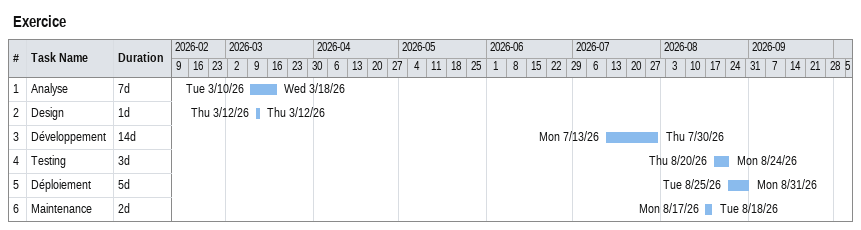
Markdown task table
Exercice

| ID | Task | Duration | Start | Finish |
|---|---|---|---|---|
| 1 | Analyse | 7d | 2026-03-10 | 2026-03-18 |
| 2 | Design | 1d | 2026-03-12 | 2026-03-12 |
| 3 | Développement | 14d | 2026-07-13 | 2026-07-30 |
| 4 | Testing | 3d | 2026-08-20 | 2026-08-24 |
| 5 | Déploiement | 5d | 2026-08-25 | 2026-08-31 |
| 6 | Maintenance | 2d | 2026-08-17 | 2026-08-18 |
